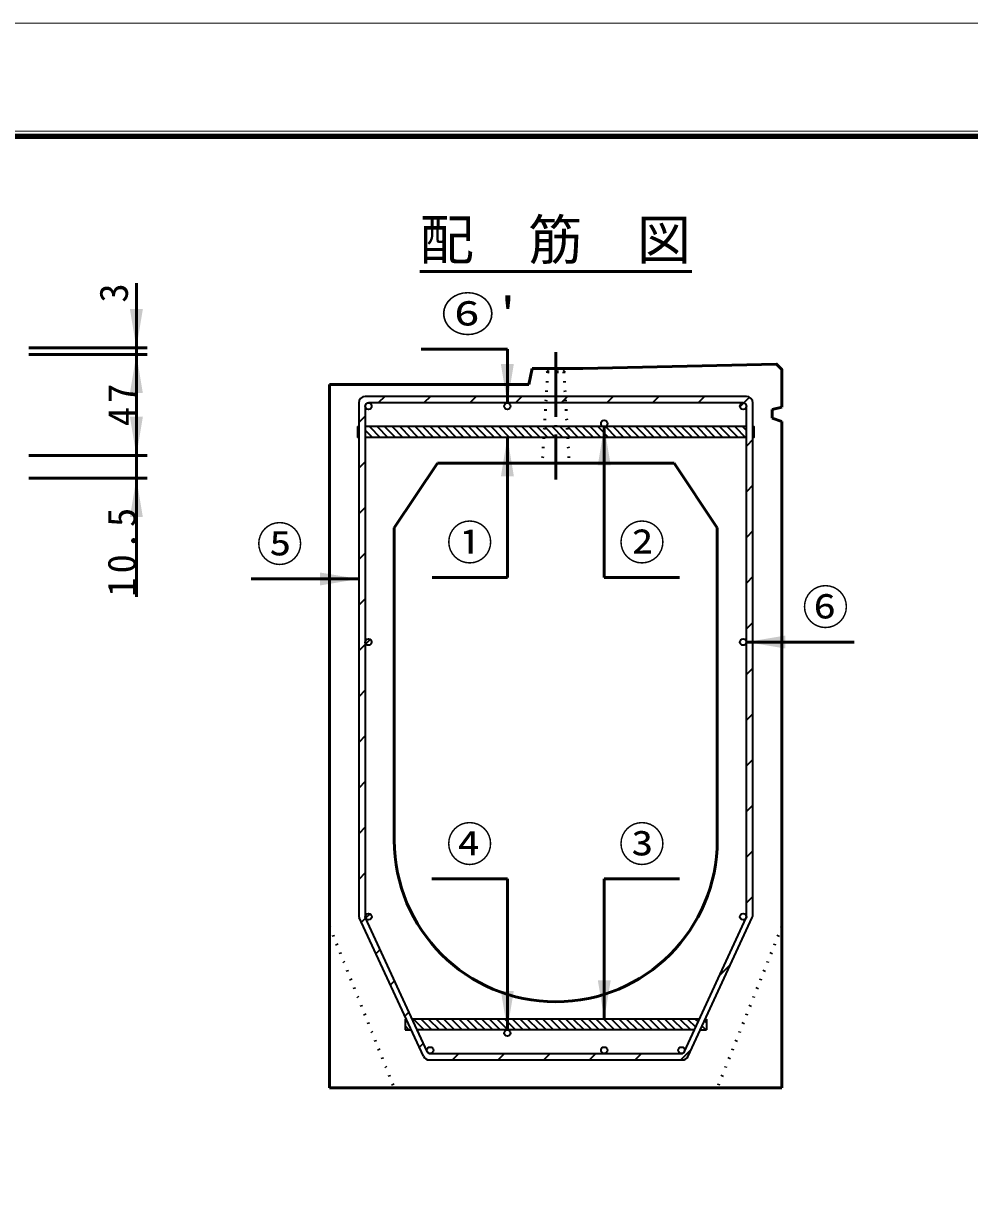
# Model space of a CAD drawing. Units: millimetres, scale not verified. Extents: x -2102 to 2102, y -1485 to 1485.
# Drawn here: x -1217 to -338, y 402 to 1485 of the extents above; entities that cross this region are included whole.
import ezdxf
from ezdxf.enums import TextEntityAlignment as Align

# ---------------------------------------------------------------- set-up
doc = ezdxf.new("R2010")
doc.units = ezdxf.units.MM
doc.header["$LTSCALE"] = 5
doc.linetypes.add('DOTTED', pattern=[1.75, 0.25, -1.5])
doc.linetypes.add('LONG_DASHED_DOTTED', pattern=[15.25, 12, -1.5, 0.25, -1.5])
doc.layers.add('0-0_V-nasSTD', color=7, linetype='Continuous', lineweight=35)
doc.layers.add('0-1_0', color=7, linetype='Continuous', lineweight=50)
doc.styles.add('ＭＳ ゴシック', font='')
doc.styles.get('ＭＳ ゴシック').set_extended_font_data('MS Gothic')

msp = doc.modelspace()

# ---------------------------------------------------------------- linework, layer by layer
at = {"layer": '0-0_V-nasSTD', "lineweight": 50}
msp.add_line((-767.451, 1182.562), (-767.451, 1132.562), dxfattribs=at)
at = {"layer": '0-0_V-nasSTD'}
for p, q in [((-545.451, 1138.562), (-899.451, 1138.562)), ((-881.279, 1138.562), (-887.279, 1132.562)), ((-881.279, 1138.562), (-887.279, 1132.562)), ((-881.279, 1138.562), (-887.279, 1132.562)), ((-838.853, 1138.562), (-844.853, 1132.562)), ((-838.853, 1138.562), (-844.853, 1132.562)), ((-838.853, 1138.562), (-844.853, 1132.562)), ((-796.427, 1138.562), (-802.427, 1132.562)), ((-796.427, 1138.562), (-802.427, 1132.562)), ((-796.427, 1138.562), (-802.427, 1132.562)), ((-754, 1138.562), (-760, 1132.562)), ((-754, 1138.562), (-760, 1132.562)), ((-754, 1138.562), (-760, 1132.562)), ((-711.574, 1138.562), (-713.485, 1136.651)), ((-675.147, 1132.562), (-669.147, 1138.562)), ((-626.721, 1138.562), (-632.721, 1132.562)), ((-626.721, 1138.562), (-632.721, 1132.562)), ((-626.721, 1138.562), (-632.721, 1132.562)), ((-584.295, 1138.562), (-590.295, 1132.562)), ((-584.295, 1138.562), (-590.295, 1132.562)), ((-584.295, 1138.562), (-590.295, 1132.562)), ((-542.593, 1137.838), (-547.916, 1132.514)), ((-542.593, 1137.838), (-547.916, 1132.514)), ((-905.451, 1132.562), (-905.451, 657.415)), ((-899.451, 1129.562), (-899.451, 655.686)), ((-548.451, 1132.562), (-896.451, 1132.562)), ((-713.485, 1136.651), (-717.574, 1132.562)), ((-545.451, 655.686), (-545.451, 1129.562)), ((-539.451, 657.415), (-539.451, 1132.562)), ((-899.451, 1120.391), (-905.451, 1114.391)), ((-899.451, 1120.391), (-905.451, 1114.391)), ((-899.451, 1120.391), (-905.451, 1114.391)), ((-906.451, 1110.562), (-905.451, 1110.562)), ((-906.451, 1110.562), (-906.451, 1100.562)), ((-906.451, 1107.319), (-905.451, 1106.319)), ((-545.451, 1110.562), (-899.451, 1110.562)), ((-899.451, 1107.39), (-892.623, 1100.562)), ((-895.552, 1110.562), (-885.552, 1100.562)), ((-888.481, 1110.562), (-878.481, 1100.562)), ((-881.41, 1110.562), (-871.41, 1100.562)), ((-874.339, 1110.562), (-864.339, 1100.562)), ((-867.267, 1110.562), (-857.267, 1100.562)), ((-860.196, 1110.562), (-850.196, 1100.562)), ((-853.125, 1110.562), (-843.125, 1100.562)), ((-846.054, 1110.562), (-836.054, 1100.562)), ((-838.983, 1110.562), (-828.983, 1100.562)), ((-831.912, 1110.562), (-821.912, 1100.562)), ((-824.841, 1110.562), (-814.841, 1100.562)), ((-817.77, 1110.562), (-807.77, 1100.562)), ((-810.699, 1110.562), (-800.699, 1100.562)), ((-803.628, 1110.562), (-793.628, 1100.562)), ((-796.557, 1110.562), (-786.557, 1100.562)), ((-789.486, 1110.562), (-779.486, 1100.562)), ((-782.415, 1110.562), (-772.415, 1100.562)), ((-775.344, 1110.562), (-765.344, 1100.562)), ((-768.272, 1110.562), (-758.272, 1100.562)), ((-761.201, 1110.562), (-751.201, 1100.562)), ((-754.13, 1110.562), (-744.13, 1100.562)), ((-747.059, 1110.562), (-737.059, 1100.562)), ((-739.988, 1110.562), (-729.988, 1100.562)), ((-732.917, 1110.562), (-722.917, 1100.562)), ((-725.846, 1110.562), (-715.846, 1100.562)), ((-718.775, 1110.562), (-708.775, 1100.562)), ((-711.704, 1110.562), (-701.704, 1100.562)), ((-704.633, 1110.562), (-694.633, 1100.562)), ((-697.562, 1110.562), (-687.562, 1100.562)), ((-690.491, 1110.562), (-680.491, 1100.562)), ((-683.42, 1110.562), (-673.42, 1100.562)), ((-676.349, 1110.562), (-666.349, 1100.562)), ((-669.278, 1110.562), (-659.278, 1100.562)), ((-662.206, 1110.562), (-652.206, 1100.562)), ((-655.135, 1110.562), (-645.135, 1100.562)), ((-648.064, 1110.562), (-638.064, 1100.562)), ((-640.993, 1110.562), (-630.993, 1100.562)), ((-633.922, 1110.562), (-623.922, 1100.562)), ((-626.851, 1110.562), (-616.851, 1100.562)), ((-619.78, 1110.562), (-609.78, 1100.562)), ((-612.709, 1110.562), (-602.709, 1100.562)), ((-605.638, 1110.562), (-595.638, 1100.562)), ((-598.567, 1110.562), (-588.567, 1100.562)), ((-591.496, 1110.562), (-581.496, 1100.562)), ((-584.425, 1110.562), (-574.425, 1100.562)), ((-577.354, 1110.562), (-567.354, 1100.562)), ((-570.283, 1110.562), (-560.283, 1100.562)), ((-563.212, 1110.562), (-553.212, 1100.562)), ((-556.14, 1110.562), (-546.14, 1100.562)), ((-549.069, 1110.562), (-545.451, 1106.943)), ((-539.451, 1108.014), (-538.451, 1107.014)), ((-905.451, 1100.562), (-906.451, 1100.562)), ((-545.451, 1100.562), (-899.451, 1100.562)), ((-539.451, 1098.553), (-545.451, 1092.553)), ((-539.451, 1098.553), (-545.451, 1092.553)), ((-539.451, 1098.553), (-545.451, 1092.553)), ((-539.451, 1100.943), (-539.069, 1100.562)), ((-899.451, 1077.965), (-905.451, 1071.965)), ((-899.451, 1077.965), (-905.451, 1071.965)), ((-899.451, 1077.965), (-905.451, 1071.965)), ((-539.451, 1056.127), (-545.451, 1050.127)), ((-539.451, 1056.127), (-545.451, 1050.127)), ((-539.451, 1056.127), (-545.451, 1050.127)), ((-899.451, 1035.538), (-905.451, 1029.538)), ((-899.451, 1035.538), (-905.451, 1029.538)), ((-899.451, 1035.538), (-905.451, 1029.538)), ((-539.451, 1013.701), (-545.451, 1007.701)), ((-539.451, 1013.701), (-545.451, 1007.701)), ((-539.451, 1013.701), (-545.451, 1007.701)), ((-899.451, 993.112), (-905.451, 987.112)), ((-899.451, 993.112), (-905.451, 987.112)), ((-899.451, 993.112), (-905.451, 987.112)), ((-539.451, 971.274), (-545.451, 965.274)), ((-539.451, 971.274), (-545.451, 965.274)), ((-539.451, 971.274), (-545.451, 965.274)), ((-899.451, 950.685), (-905.451, 944.685)), ((-899.451, 950.685), (-905.451, 944.685)), ((-899.451, 950.685), (-905.451, 944.685)), ((-539.451, 928.848), (-545.451, 922.848)), ((-539.451, 928.848), (-545.451, 922.848)), ((-539.451, 928.848), (-545.451, 922.848)), ((-894.707, 913.003), (-898.892, 908.818)), ((-899.451, 908.259), (-905.451, 902.259)), ((-899.451, 908.259), (-905.451, 902.259)), ((-899.451, 908.259), (-905.451, 902.259)), ((-539.451, 886.421), (-545.451, 880.421)), ((-539.451, 886.421), (-545.451, 880.421)), ((-539.451, 886.421), (-545.451, 880.421)), ((-899.451, 865.833), (-905.451, 859.833)), ((-899.451, 865.833), (-905.451, 859.833)), ((-899.451, 865.833), (-905.451, 859.833)), ((-545.451, 837.995), (-539.451, 843.995)), ((-545.451, 837.995), (-539.451, 843.995)), ((-545.451, 837.995), (-539.451, 843.995)), ((-899.451, 823.406), (-905.451, 817.406)), ((-899.451, 823.406), (-905.451, 817.406)), ((-899.451, 823.406), (-905.451, 817.406)), ((-545.451, 795.569), (-539.451, 801.569)), ((-545.451, 795.569), (-539.451, 801.569)), ((-545.451, 795.569), (-539.451, 801.569)), ((-899.451, 780.98), (-905.451, 774.98)), ((-899.451, 780.98), (-905.451, 774.98)), ((-899.451, 780.98), (-905.451, 774.98)), ((-545.451, 753.142), (-539.451, 759.142)), ((-545.451, 753.142), (-539.451, 759.142)), ((-545.451, 753.142), (-539.451, 759.142)), ((-899.451, 738.553), (-905.451, 732.553)), ((-899.451, 738.553), (-905.451, 732.553)), ((-899.451, 738.553), (-905.451, 732.553)), ((-545.451, 710.716), (-539.451, 716.716)), ((-545.451, 710.716), (-539.451, 716.716)), ((-545.451, 710.716), (-539.451, 716.716)), ((-899.451, 696.127), (-905.451, 690.127)), ((-899.451, 696.127), (-905.451, 690.127)), ((-899.451, 696.127), (-905.451, 690.127)), ((-545.451, 668.289), (-539.451, 674.289)), ((-545.451, 668.289), (-539.451, 674.289)), ((-545.451, 668.289), (-539.451, 674.289)), ((-845.428, 526.048), (-904.898, 654.9)), ((-899.032, 654.12), (-902.799, 650.352)), ((-899.032, 654.12), (-902.799, 650.352)), ((-899.032, 654.12), (-902.799, 650.352)), ((-841.886, 530.305), (-899.174, 654.429)), ((-894.957, 658.194), (-899.029, 654.122)), ((-603.015, 530.305), (-545.727, 654.429)), ((-599.473, 526.048), (-540.003, 654.9)), ((-885.634, 625.091), (-889.401, 621.323)), ((-885.634, 625.091), (-889.401, 621.323)), ((-885.634, 625.091), (-889.401, 621.323)), ((-570.449, 600.865), (-560.223, 611.091)), ((-570.449, 600.865), (-560.223, 611.091)), ((-570.449, 600.865), (-560.223, 611.091)), ((-872.236, 596.062), (-876.004, 592.295)), ((-872.236, 596.062), (-876.004, 592.295)), ((-872.236, 596.062), (-876.004, 592.295)), ((-858.838, 567.034), (-862.606, 563.266)), ((-858.838, 567.034), (-862.606, 563.266)), ((-858.838, 567.034), (-862.606, 563.266)), ((-862.358, 560.562), (-862.358, 550.562)), ((-862.358, 560.562), (-861.358, 560.562)), ((-862.358, 554.109), (-858.811, 550.562)), ((-861.935, 560.757), (-861.03, 559.853)), ((-589.05, 560.562), (-855.851, 560.562)), ((-854.669, 560.562), (-844.669, 550.562)), ((-847.598, 560.562), (-837.598, 550.562)), ((-840.526, 560.562), (-830.526, 550.562)), ((-833.455, 560.562), (-823.455, 550.562)), ((-826.384, 560.562), (-816.384, 550.562)), ((-819.313, 560.562), (-809.313, 550.562)), ((-812.242, 560.562), (-802.242, 550.562)), ((-805.171, 560.562), (-795.171, 550.562)), ((-798.1, 560.562), (-788.1, 550.562)), ((-791.029, 560.562), (-781.029, 550.562)), ((-783.958, 560.562), (-773.958, 550.562)), ((-776.887, 560.562), (-766.887, 550.562)), ((-769.816, 560.562), (-759.816, 550.562)), ((-762.745, 560.562), (-752.745, 550.562)), ((-755.674, 560.562), (-745.674, 550.562)), ((-748.603, 560.562), (-738.603, 550.562)), ((-741.532, 560.562), (-731.532, 550.562)), ((-734.46, 560.562), (-724.46, 550.562)), ((-727.389, 560.562), (-717.389, 550.562)), ((-720.318, 560.562), (-710.318, 550.562)), ((-713.247, 560.562), (-703.247, 550.562)), ((-706.176, 560.562), (-696.176, 550.562)), ((-699.105, 560.562), (-689.105, 550.562)), ((-692.034, 560.562), (-682.034, 550.562)), ((-684.963, 560.562), (-674.963, 550.562)), ((-677.892, 560.562), (-667.892, 550.562)), ((-670.821, 560.562), (-660.821, 550.562)), ((-663.75, 560.562), (-653.75, 550.562)), ((-656.679, 560.562), (-646.679, 550.562)), ((-649.608, 560.562), (-639.608, 550.562)), ((-642.537, 560.562), (-632.537, 550.562)), ((-635.465, 560.562), (-625.465, 550.562)), ((-628.394, 560.562), (-618.394, 550.562)), ((-621.323, 560.562), (-611.323, 550.562)), ((-614.252, 560.562), (-604.252, 550.562)), ((-607.181, 560.562), (-597.181, 550.562)), ((-600.11, 560.562), (-592.543, 552.995)), ((-593.039, 560.562), (-590.31, 557.833)), ((-586.542, 554.065), (-583.039, 550.562)), ((-584.309, 558.903), (-582.544, 557.138)), ((-583.544, 560.562), (-582.544, 560.562)), ((-582.544, 560.562), (-582.544, 550.562)), ((-862.358, 550.562), (-856.742, 550.562)), ((-593.665, 550.562), (-851.236, 550.562)), ((-588.159, 550.562), (-582.544, 550.562)), ((-849.208, 534.238), (-845.44, 538.005)), ((-849.208, 534.238), (-845.44, 538.005)), ((-849.208, 534.238), (-845.44, 538.005)), ((-606.325, 522.562), (-596.588, 532.299)), ((-606.325, 522.562), (-596.588, 532.299)), ((-606.325, 522.562), (-596.588, 532.299)), ((-841.886, 530.305), (-841.886, 530.305)), ((-839.98, 522.562), (-604.921, 522.562)), ((-839.163, 528.562), (-605.739, 528.562)), ((-839.163, 528.562), (-839.163, 528.562)), ((-818.457, 522.562), (-812.457, 528.562)), ((-818.457, 522.562), (-812.457, 528.562)), ((-818.457, 522.562), (-812.457, 528.562)), ((-776.031, 522.562), (-770.03, 528.562)), ((-776.031, 522.562), (-770.03, 528.562)), ((-776.031, 522.562), (-770.03, 528.562)), ((-733.604, 522.562), (-727.604, 528.562)), ((-733.604, 522.562), (-727.604, 528.562)), ((-733.604, 522.562), (-727.604, 528.562)), ((-691.178, 522.562), (-685.178, 528.562)), ((-691.178, 522.562), (-685.178, 528.562)), ((-691.178, 522.562), (-685.178, 528.562)), ((-648.751, 522.562), (-642.751, 528.562)), ((-648.751, 522.562), (-642.751, 528.562)), ((-648.751, 522.562), (-642.751, 528.562))]:
    msp.add_line(p, q, dxfattribs=at)
at = {"layer": '0-0_V-nasSTD', "lineweight": 18}
for points in [[(-2102.5, -1485), (-2102.5, 1485), (2102.5, 1485), (2102.5, -1485)], [(-2002.5, -1385), (-2002.5, 1385), (2002.5, 1385), (2002.5, -1385)]]:
    msp.add_lwpolyline(points, close=True, dxfattribs=at)
at = {"layer": '0-0_V-nasSTD', "lineweight": 100}
msp.add_lwpolyline([(1997.5, -1380), (1997.5, 1380), (-1997.5, 1380)], dxfattribs=at)
at = {"layer": '0-0_V-nasSTD'}
for points in [[(-542.593, 1137.838), (-547.916, 1132.514), (-551.403, 1129.028)], [(-539.451, 1110.562), (-538.451, 1110.562), (-538.451, 1100.562), (-539.451, 1100.562)]]:
    msp.add_lwpolyline(points, dxfattribs=at)
for centre in [(-896.451, 1129.562), (-767.451, 1129.562), (-548.451, 1129.562), (-677.451, 1113.562), (-896.451, 910.562), (-548.451, 910.562), (-896.397, 655.562), (-548.508, 655.562), (-767.451, 547.562), (-839.162, 531.562), (-677.451, 531.562), (-605.739, 531.562)]:
    msp.add_circle(centre, 3, dxfattribs=at)
for centre, radius, start, end in [((-899.451, 1132.562), 6, 90, 180), ((-545.451, 1132.562), 6, 0, 90), ((-896.451, 1129.562), 3, 90, 180), ((-548.451, 1129.562), 3, 0, 90), ((-548.451, 1129.562), 3, 0, 90), ((-548.451, 1129.562), 3, 0, 90), ((-899.451, 657.415), 6, 180, 204.77514), ((-896.451, 655.686), 3, 180, 204.77514), ((-548.451, 655.686), 3, 335.22486, 0), ((-545.451, 657.415), 6, 335.22486, 0), ((-839.98, 528.562), 6, 204.77514, 270), ((-839.163, 531.562), 3, 204.77514, 270), ((-839.163, 531.562), 3, 204.77514, 246.91867), ((-839.162, 531.562), 3, 204.76951, 246.91107), ((-839.163, 531.562), 3, 246.91867, 270), ((-839.162, 531.562), 3, 246.91107, 269.99301), ((-605.739, 531.562), 3, 270, 335.22486), ((-604.921, 528.562), 6, 270, 335.22486)]:
    msp.add_arc(centre, radius, start, end, dxfattribs=at)
for points in [[(-1117.91, 1219.66), (-1111.91, 1183.66), (-1105.91, 1219.66)], [(-1117.91, 1141.66), (-1111.91, 1177.66), (-1105.91, 1141.66)], [(-773.451, 1168.562), (-767.451, 1132.562), (-761.451, 1168.562)], [(-1117.91, 1119.66), (-1111.91, 1083.66), (-1105.91, 1119.66)], [(-683.451, 1074.562), (-677.451, 1110.562), (-671.451, 1074.562)], [(-773.385, 1064.562), (-767.385, 1100.562), (-761.385, 1064.562)], [(-1117.91, 1026.66), (-1111.91, 1062.66), (-1105.91, 1026.66)], [(-941.451, 963.105), (-941.451, 975.105), (-905.451, 969.105)], [(-545.451, 910.562), (-509.451, 904.562), (-509.451, 916.562)], [(-683.451, 596.562), (-677.451, 560.562), (-671.451, 596.562)], [(-773.451, 586.562), (-767.451, 550.562), (-761.451, 586.562)]]:
    msp.add_solid(points, dxfattribs=at)
at = {"layer": '0-1_0'}
for p, q in [((-848.854, 1254.562), (-596.047, 1254.562)), ((-1111.91, 1243.66), (-1111.91, 1183.66)), ((-1211.91, 1183.66), (-1101.91, 1183.66)), ((-1111.91, 1183.66), (-1111.91, 1177.66)), ((-767.451, 1182.562), (-847.451, 1182.562)), ((-1211.91, 1177.66), (-1101.91, 1177.66)), ((-1111.91, 1083.66), (-1111.91, 1177.66)), ((-744.451, 1164.562), (-747.451, 1149.562)), ((-744.451, 1164.562), (-697.451, 1164.562)), ((-932.451, 496.562), (-932.451, 1149.562)), ((-932.451, 1149.562), (-747.451, 1149.562)), ((-521.451, 1126.562), (-512.451, 1128.577)), ((-521.451, 1118.562), (-521.451, 1126.562)), ((-521.451, 1118.562), (-512.451, 1115.204)), ((-677.451, 970.562), (-677.451, 1110.562)), ((-512.451, 496.562), (-512.451, 1115.204)), ((-767.385, 970.562), (-767.385, 1100.562)), ((-1211.91, 1083.66), (-1101.91, 1083.66)), ((-1111.91, 1062.66), (-1111.91, 1083.66)), ((-832.451, 1076.562), (-872.451, 1016.562)), ((-832.451, 1076.562), (-612.451, 1076.562)), ((-612.451, 1076.562), (-572.451, 1016.562)), ((-1211.91, 1062.66), (-1101.91, 1062.66)), ((-1111.91, 952.66), (-1111.91, 1062.66)), ((-872.451, 1016.562), (-872.451, 726.562)), ((-572.451, 1016.562), (-572.451, 726.562)), ((-1005.451, 969.105), (-905.451, 969.105)), ((-837.385, 970.562), (-767.385, 970.562)), ((-677.451, 970.562), (-607.451, 970.562)), ((-445.451, 910.562), (-545.451, 910.562)), ((-837.451, 690.562), (-767.451, 690.562)), ((-767.451, 690.562), (-767.451, 550.562)), ((-677.451, 690.562), (-677.451, 560.562)), ((-677.451, 690.562), (-607.451, 690.562)), ((-932.451, 496.562), (-512.451, 496.562))]:
    msp.add_line(p, q, dxfattribs=at)
at = {"layer": '0-1_0', "linetype": 'LONG_DASHED_DOTTED'}
msp.add_line((-722.451, 1179.562), (-722.451, 1061.562), dxfattribs=at)
at = {"layer": '0-1_0', "linetype": 'DOTTED'}
for p, q in [((-729.951, 1161.562), (-734.951, 1076.562)), ((-729.951, 1161.562), (-732.951, 1164.562)), ((-729.951, 1161.562), (-714.951, 1161.562)), ((-714.951, 1161.562), (-711.951, 1164.562)), ((-714.951, 1161.562), (-709.951, 1076.562)), ((-932.451, 646.562), (-872.451, 496.562)), ((-512.451, 646.562), (-572.451, 496.562))]:
    msp.add_line(p, q, dxfattribs=at)
at = {"layer": '0-1_0'}
msp.add_lwpolyline([(-697.451, 1164.562), (-517.451, 1168.562), (-512.451, 1163.562), (-512.451, 1128.577)], dxfattribs=at)
for start, end in [(180, 270), (270, 0)]:
    msp.add_arc((-722.451, 726.562), 150, start, end, dxfattribs=at)

# ---------------------------------------------------------------- texts
at = {"layer": '0-0_V-nasSTD', "style": 'ＭＳ ゴシック'}
for s, height, p in [('配\u3000筋\u3000図', 36.95, (-848.854, 1254.562)), ('⑤', 31.67, (-1000.451, 976.105)), ('①', 31.67, (-823.985, 977.562)), ('②', 31.67, (-664.051, 977.562)), ('⑥', 31.67, (-493.651, 917.562)), ('④', 31.67, (-824.051, 697.562)), ('③', 31.67, (-664.051, 697.562))]:
    msp.add_text(s, height=height, dxfattribs=at).set_placement(p, align=Align.BOTTOM_LEFT)
msp.add_text('3', height=26.39, rotation=90, dxfattribs=at).set_placement((-1111.91, 1225.66), align=Align.BOTTOM_LEFT)
at = {"layer": '0-0_V-nasSTD', "style": 'ＭＳ ゴシック', "width": 1.15}
msp.add_text("⑥'", height=31.67, dxfattribs=at).set_placement((-829.051, 1189.562), align=Align.BOTTOM_LEFT)
at = {"layer": '0-0_V-nasSTD', "char_height": 26.39, "attachment_point": 7, "rotation": 90, "style": 'ＭＳ ゴシック'}
for s, insert in [('\\T1.2;47', (-1111.91, 1110.86)), ('\\T1.2;10.5', (-1111.91, 952.66))]:
    msp.add_mtext(s, dxfattribs=dict(at, insert=insert))

doc.saveas('drawing.dxf')
